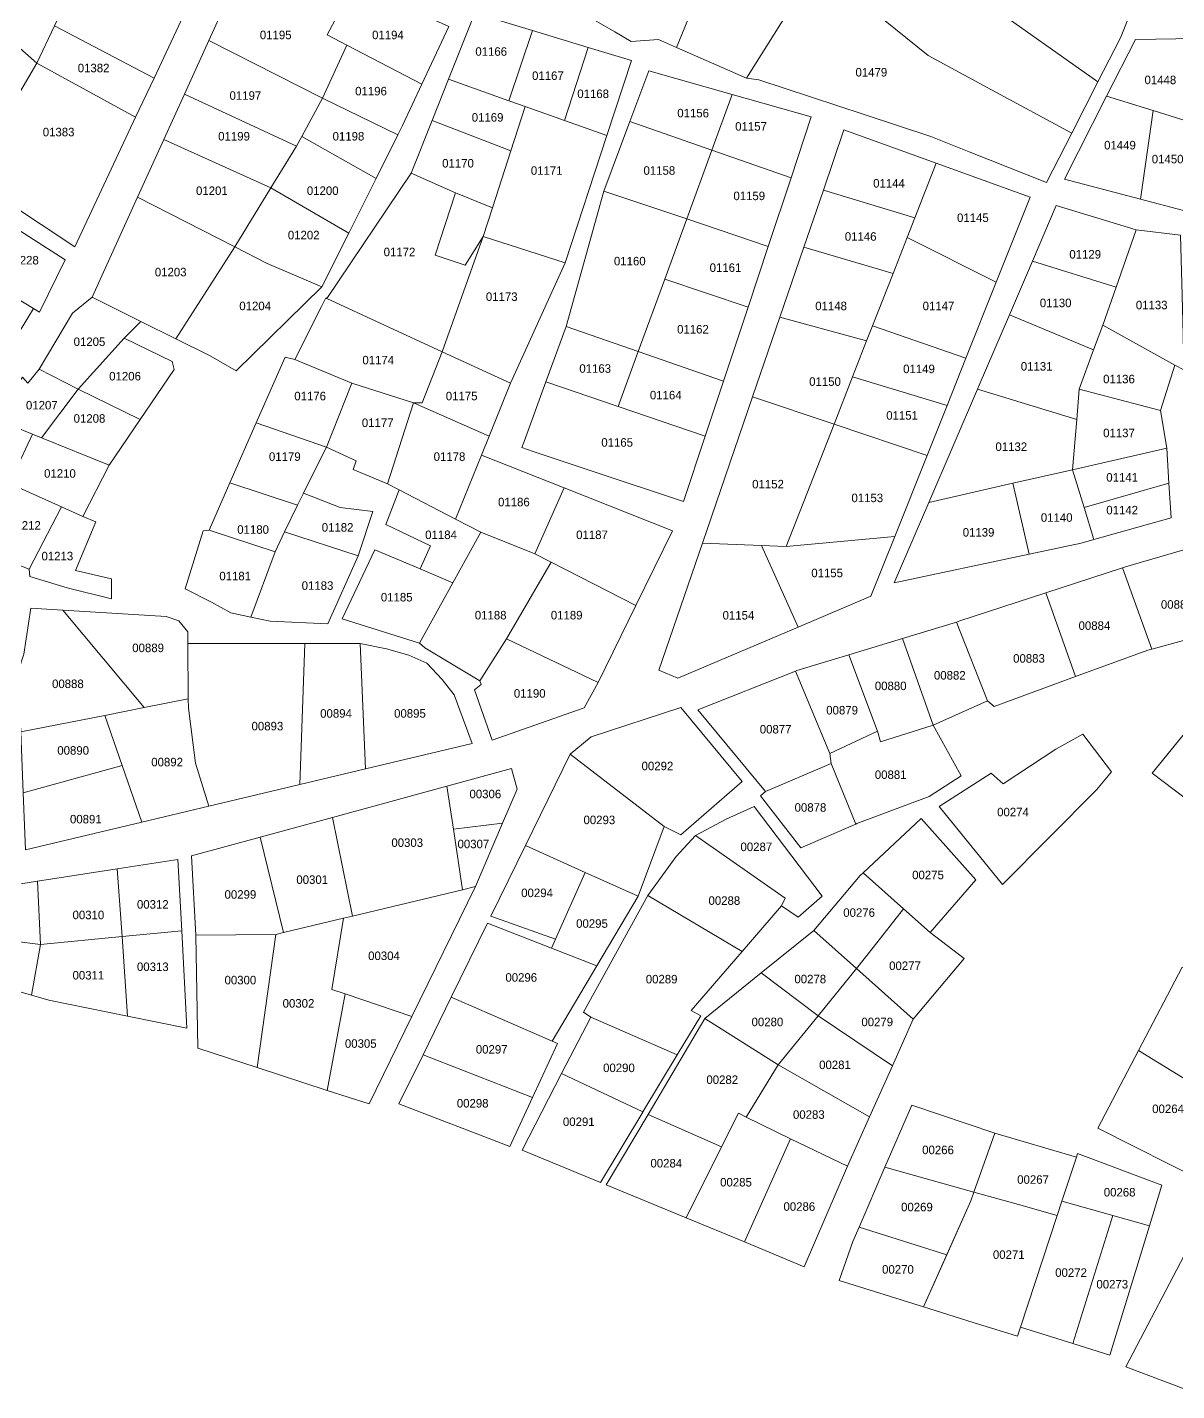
# Model space of a CAD drawing. Header units: metres. Extents: x 245225 to 248406, y 1633796 to 1637634.
# Drawn here: x 246328.6 to 246530.8, y 1634289.7 to 1634529.7 of the extents above; entities that cross this region are included whole.
import ezdxf
from ezdxf.enums import TextEntityAlignment as Align

# ---------------------------------------------------------------- set-up
doc = ezdxf.new("R2010")
doc.units = ezdxf.units.M
doc.header["$MEASUREMENT"] = 0
doc.layers.add('historique_numero_parcelle', color=7, linetype='Continuous')
doc.layers.add('LIMITES_PARCELLES', color=7, linetype='Continuous', lineweight=0, true_color=0xffffff)
doc.styles.add('Style-FANCY', font='FANCY.shx')

msp = doc.modelspace()

# ---------------------------------------------------------------- linework, layer by layer
at = {"layer": 'limites_parcelles', "flags": 128}
for points in [[(246343.295, 1634556.779), (246339.777, 1634543.219), (246333.384, 1634529.899), (246330.252, 1634523.375), (246323.211, 1634529.511), (246319.14, 1634533.059), (246325.331, 1634553.697), (246331.018, 1634564.505), (246343.295, 1634556.779)], [(246523.422, 1634533.958), (246520.935, 1634527.832), (246516.971, 1634520.065), (246497.222, 1634534.029), (246496.335, 1634535.101), (246483.152, 1634551.009), (246482.411, 1634551.644), (246492.882, 1634561.9), (246523.422, 1634533.958)], [(246449.433, 1634542.35), (246442.83, 1634526.122), (246439.655, 1634527.514), (246434.844, 1634527.189), (246431.952, 1634528.849), (246423.665, 1634533.603), (246425.812, 1634538.231), (246428.187, 1634543.349), (246430.127, 1634547.532), (246433.346, 1634554.471), (246441.482, 1634547.78), (246449.433, 1634542.35)], [(246516.971, 1634520.065), (246512.363, 1634511.036), (246498.257, 1634518.66), (246487.084, 1634524.698), (246471.703, 1634537.209), (246466.96, 1634539.474), (246478.975, 1634552.628), (246482.411, 1634551.644), (246483.152, 1634551.009), (246496.335, 1634535.101), (246497.222, 1634534.029), (246516.971, 1634520.065)], [(246466.96, 1634539.474), (246461.288, 1634530.51), (246455.106, 1634520.741), (246442.83, 1634526.122), (246449.433, 1634542.35), (246451.982, 1634548.614), (246454.536, 1634551.263), (246463.708, 1634542.559), (246466.96, 1634539.474)], [(246349.867, 1634539.44), (246358.186, 1634536.324), (246350.873, 1634520.738), (246333.384, 1634529.899), (246339.777, 1634543.219), (246349.867, 1634539.44)], [(246384.624, 1634534.572), (246381.344, 1634528.328), (246384.826, 1634526.518), (246380.497, 1634517.215), (246360.502, 1634527.315), (246367.018, 1634541.651), (246384.624, 1634534.572)], [(246512.363, 1634511.036), (246507.917, 1634502.326), (246494.343, 1634507.77), (246487.597, 1634510.475), (246475.833, 1634514.342), (246457.329, 1634520.424), (246455.106, 1634520.741), (246461.288, 1634530.51), (246466.96, 1634539.474), (246471.703, 1634537.209), (246487.084, 1634524.698), (246498.257, 1634518.66), (246512.363, 1634511.036)], [(246402.775, 1634529.829), (246398.019, 1634519.66), (246384.826, 1634526.518), (246381.344, 1634528.328), (246384.624, 1634534.572), (246386.229, 1634537.302), (246402.775, 1634529.829)], [(246427.267, 1634526.118), (246423.1, 1634513.262), (246416.158, 1634515.7), (246413.323, 1634516.716), (246417.448, 1634529.092), (246427.267, 1634526.118)], [(246533.966, 1634512.729), (246526.679, 1634514.999), (246518.502, 1634517.546), (246523.563, 1634527.497), (246534.294, 1634527.717), (246533.966, 1634512.729)], [(246380.497, 1634517.215), (246376.862, 1634510.453), (246375.946, 1634508.748), (246356.209, 1634517.871), (246360.502, 1634527.315), (246380.497, 1634517.215)], [(246393.798, 1634510.749), (246380.497, 1634517.215), (246384.826, 1634526.518), (246398.019, 1634519.66), (246394.603, 1634512.358), (246393.798, 1634510.749)], [(246347.637, 1634513.843), (246336.945, 1634491.057), (246325.092, 1634498.888), (246325.727, 1634499.841), (246319.153, 1634504.549), (246330.252, 1634523.375), (246347.637, 1634513.843)], [(246413.323, 1634516.716), (246416.158, 1634515.7), (246413.653, 1634507.91), (246399.819, 1634513.261), (246402.714, 1634520.516), (246413.323, 1634516.716)], [(246423.1, 1634513.262), (246430.563, 1634510.64), (246423.231, 1634488.228), (246408.811, 1634492.858), (246410.437, 1634497.912), (246413.653, 1634507.91), (246416.158, 1634515.7), (246423.1, 1634513.262)], [(246413.653, 1634507.91), (246410.437, 1634497.912), (246404.244, 1634500.4), (246403.916, 1634500.531), (246396.111, 1634503.971), (246399.819, 1634513.261), (246413.653, 1634507.91)], [(246385.135, 1634493.421), (246371.447, 1634501.419), (246375.946, 1634508.748), (246376.862, 1634510.453), (246389.944, 1634503.041), (246385.135, 1634493.421)], [(246403.916, 1634500.531), (246400.344, 1634489.551), (246405.636, 1634487.831), (246408.811, 1634492.858), (246401.601, 1634472.567), (246381.282, 1634481.958), (246396.111, 1634503.971), (246403.916, 1634500.531)], [(246499.093, 1634484.84), (246483.401, 1634492.664), (246484.749, 1634496.105), (246488.524, 1634505.744), (246505.06, 1634499.787), (246499.093, 1634484.84)], [(246385.135, 1634493.421), (246380.421, 1634483.995), (246370.79, 1634488.122), (246365.079, 1634491.044), (246371.447, 1634501.419), (246385.135, 1634493.421)], [(246365.079, 1634491.044), (246354.707, 1634474.839), (246348.547, 1634477.918), (246339.993, 1634482.196), (246347.988, 1634499.786), (246365.079, 1634491.044)], [(246410.437, 1634497.912), (246408.811, 1634492.858), (246405.636, 1634487.831), (246400.344, 1634489.551), (246403.916, 1634500.531), (246404.244, 1634500.4), (246410.437, 1634497.912)], [(246444.621, 1634495.931), (246440.738, 1634485.314), (246436.088, 1634472.601), (246423.416, 1634477.023), (246430.031, 1634500.836), (246444.621, 1634495.931)], [(246484.749, 1634496.105), (246483.401, 1634492.664), (246480.927, 1634486.347), (246465.211, 1634490.962), (246468.659, 1634501.028), (246484.749, 1634496.105)], [(246318.985, 1634486.616), (246324.894, 1634495.371), (246335.252, 1634488.728), (246330.701, 1634479.521), (246329.642, 1634480.156), (246318.985, 1634486.616)], [(246531.521, 1634493.099), (246531.782, 1634482.466), (246531.952, 1634475.52), (246532.103, 1634469.385), (246530.515, 1634470.179), (246517.82, 1634477.243), (246520.162, 1634483.925), (246523.689, 1634493.992), (246531.521, 1634493.099)], [(246318.985, 1634486.616), (246329.642, 1634480.156), (246323.948, 1634470.793), (246313.367, 1634478.299), (246301.91, 1634486.426), (246307.518, 1634493.568), (246318.985, 1634486.616)], [(246499.093, 1634484.84), (246493.733, 1634471.412), (246477.324, 1634477.147), (246480.927, 1634486.347), (246483.401, 1634492.664), (246499.093, 1634484.84)], [(246380.421, 1634483.995), (246365.315, 1634469.221), (246360.736, 1634471.824), (246354.707, 1634474.839), (246365.079, 1634491.044), (246370.79, 1634488.122), (246380.421, 1634483.995)], [(246480.927, 1634486.347), (246477.324, 1634477.147), (246476.274, 1634474.464), (246460.998, 1634478.665), (246465.211, 1634490.962), (246480.927, 1634486.347)], [(246520.162, 1634483.925), (246517.82, 1634477.243), (246516.227, 1634472.893), (246501.394, 1634479.074), (246505.452, 1634488.511), (246520.162, 1634483.925)], [(246345.641, 1634474.933), (246337.528, 1634465.992), (246330.689, 1634469.512), (246336.5, 1634479.338), (246339.993, 1634482.196), (246348.547, 1634477.918), (246345.641, 1634474.933)], [(246381.282, 1634481.958), (246401.601, 1634472.567), (246398.07, 1634463.586), (246396.548, 1634463.602), (246385.656, 1634467.019), (246375.659, 1634471.202), (246380.33, 1634480.545), (246381.083, 1634482.05), (246381.282, 1634481.958)], [(246476.274, 1634474.464), (246473.813, 1634468.18), (246470.533, 1634459.806), (246456.187, 1634464.619), (246460.998, 1634478.665), (246476.274, 1634474.464)], [(246493.733, 1634471.412), (246490.42, 1634463.114), (246473.813, 1634468.18), (246476.274, 1634474.464), (246477.324, 1634477.147), (246493.733, 1634471.412)], [(246516.227, 1634472.893), (246513.693, 1634465.972), (246513.25, 1634460.664), (246495.762, 1634465.977), (246496.067, 1634466.687), (246501.394, 1634479.074), (246516.227, 1634472.893)], [(246530.515, 1634470.179), (246527.977, 1634462.224), (246513.693, 1634465.972), (246516.227, 1634472.893), (246517.82, 1634477.243), (246530.515, 1634470.179)], [(246348.452, 1634460.641), (246337.528, 1634465.992), (246345.641, 1634474.933), (246354.069, 1634470.871), (246354.413, 1634469.416), (246348.452, 1634460.641)], [(246409.839, 1634457.732), (246396.548, 1634463.602), (246398.07, 1634463.586), (246401.601, 1634472.567), (246413.59, 1634467.027), (246409.839, 1634457.732)], [(246375.659, 1634471.202), (246385.656, 1634467.019), (246381.211, 1634455.748), (246368.874, 1634460.066), (246373.939, 1634471.599), (246375.659, 1634471.202)], [(246337.528, 1634465.992), (246331.085, 1634457.398), (246329.484, 1634458.045), (246323.409, 1634460.501), (246325.608, 1634464.347), (246324.962, 1634464.353), (246327.716, 1634468.12), (246328.669, 1634467.061), (246330.68, 1634469.496), (246330.689, 1634469.512), (246337.528, 1634465.992)], [(246396.548, 1634463.602), (246391.98, 1634449.332), (246385.927, 1634451.847), (246386.45, 1634453.366), (246381.211, 1634455.748), (246385.656, 1634467.019), (246396.548, 1634463.602)], [(246447.859, 1634457.716), (246444.036, 1634446.212), (246428.35, 1634451.441), (246417.587, 1634455.028), (246415.594, 1634455.693), (246416.008, 1634456.782), (246419.846, 1634467.269), (246432.554, 1634462.936), (246447.859, 1634457.716)], [(246513.25, 1634460.664), (246512.511, 1634451.804), (246502.006, 1634449.414), (246487.208, 1634446.048), (246495.762, 1634465.977), (246513.25, 1634460.664)], [(246527.977, 1634462.224), (246529.087, 1634455.574), (246512.511, 1634451.804), (246513.25, 1634460.664), (246513.693, 1634465.972), (246527.977, 1634462.224)], [(246409.839, 1634457.732), (246408.481, 1634454.361), (246403.95, 1634443.114), (246394.005, 1634448.28), (246391.98, 1634449.332), (246396.548, 1634463.602), (246409.839, 1634457.732)], [(246470.533, 1634459.806), (246462.112, 1634438.303), (246457.748, 1634438.478), (246447.375, 1634438.896), (246456.187, 1634464.619), (246470.533, 1634459.806)], [(246329.484, 1634458.045), (246325.442, 1634449.352), (246318.473, 1634452.467), (246321.472, 1634457.113), (246323.409, 1634460.501), (246329.484, 1634458.045)], [(246331.085, 1634457.398), (246342.983, 1634452.589), (246338.326, 1634443.593), (246334.614, 1634445.252), (246325.442, 1634449.352), (246329.484, 1634458.045), (246331.085, 1634457.398)], [(246381.211, 1634455.748), (246380.076, 1634453.467), (246377.188, 1634447.667), (246376.15, 1634445.583), (246376.131, 1634445.588), (246364.239, 1634449.509), (246368.874, 1634460.066), (246381.211, 1634455.748)], [(246423.067, 1634448.595), (246417.883, 1634437.015), (246408.358, 1634440.825), (246403.95, 1634443.114), (246408.481, 1634454.361), (246423.067, 1634448.595)], [(246514.535, 1634445.151), (246516.245, 1634439.533), (246514.005, 1634438.905), (246504.849, 1634436.959), (246502.006, 1634449.414), (246512.511, 1634451.804), (246514.535, 1634445.151)], [(246334.614, 1634445.252), (246328.907, 1634434.279), (246326.049, 1634435.444), (246320.578, 1634438.298), (246325.442, 1634449.352), (246334.614, 1634445.252)], [(246376.131, 1634445.588), (246373.852, 1634440.846), (246372.163, 1634437.333), (246360.578, 1634441.172), (246364.239, 1634449.509), (246376.131, 1634445.588)], [(246403.95, 1634443.114), (246408.358, 1634440.825), (246403.454, 1634431.891), (246397.682, 1634434.343), (246399.52, 1634438.417), (246391.649, 1634442.188), (246394.005, 1634448.28), (246403.95, 1634443.114)], [(246435.666, 1634427.88), (246420.736, 1634435.544), (246417.883, 1634437.015), (246423.067, 1634448.595), (246442.136, 1634441.057), (246435.666, 1634427.88)], [(246377.188, 1634447.667), (246383.633, 1634445.183), (246389.384, 1634444.471), (246386.792, 1634436.675), (246373.852, 1634440.846), (246376.131, 1634445.588), (246376.15, 1634445.583), (246377.188, 1634447.667)], [(246335.574, 1634430.999), (246329.025, 1634433.004), (246328.907, 1634434.279), (246334.614, 1634445.252), (246338.326, 1634443.593), (246340.654, 1634442.64), (246337.056, 1634434.068), (246343.406, 1634432.586), (246343.406, 1634429.094), (246335.574, 1634430.999)], [(246372.163, 1634437.333), (246367.934, 1634425.875), (246364.414, 1634426.62), (246360.974, 1634428.472), (246356.344, 1634430.853), (246359.519, 1634441.04), (246360.578, 1634441.172), (246372.163, 1634437.333)], [(246367.934, 1634425.875), (246372.163, 1634437.333), (246373.852, 1634440.846), (246386.792, 1634436.675), (246381.463, 1634424.668), (246371.293, 1634425.165), (246367.934, 1634425.875)], [(246417.883, 1634437.015), (246420.736, 1634435.544), (246412.899, 1634422.056), (246408.203, 1634414.647), (246398.545, 1634420.468), (246397.619, 1634421.262), (246403.454, 1634431.891), (246408.358, 1634440.825), (246417.883, 1634437.015)], [(246457.748, 1634438.478), (246464.21, 1634424.093), (246443.044, 1634415.093), (246439.71, 1634416.521), (246447.375, 1634438.896), (246457.748, 1634438.478)], [(246464.21, 1634424.093), (246457.748, 1634438.478), (246462.112, 1634438.303), (246481.223, 1634440.076), (246477.016, 1634429.539), (246464.21, 1634424.093)], [(246397.682, 1634434.343), (246403.454, 1634431.891), (246397.619, 1634421.262), (246383.954, 1634425.59), (246389.759, 1634437.709), (246397.682, 1634434.343)], [(246539.108, 1634423.565), (246532.023, 1634421.747), (246526.478, 1634420.243), (246521.273, 1634434.536), (246521.811, 1634434.712), (246535.344, 1634438.622), (246539.108, 1634423.565)], [(246526.478, 1634420.243), (246525.779, 1634420.054), (246513.039, 1634415.392), (246507.795, 1634430.133), (246521.273, 1634434.536), (246526.478, 1634420.243)], [(246513.039, 1634415.392), (246498.739, 1634410.158), (246497.522, 1634411.111), (246492.067, 1634425.004), (246492.495, 1634425.134), (246507.795, 1634430.133), (246513.039, 1634415.392)], [(246334.807, 1634427.091), (246349.111, 1634409.929), (246342.198, 1634408.572), (246327.419, 1634405.671), (246326.989, 1634416.314), (246327.941, 1634419.33), (246329.211, 1634427.427), (246334.807, 1634427.091)], [(246349.111, 1634409.929), (246334.807, 1634427.091), (246353.024, 1634425.998), (246355.246, 1634425.204), (246356.834, 1634423.299), (246356.834, 1634421.235), (246356.91, 1634411.46), (246349.111, 1634409.929)], [(246408.203, 1634414.647), (246412.899, 1634422.056), (246429.039, 1634414.383), (246426.591, 1634409.885), (246410.385, 1634404.196), (246407.277, 1634413.06), (246408.467, 1634413.986), (246408.203, 1634414.647)], [(246487.997, 1634406.877), (246478.702, 1634403.887), (246478.172, 1634405.792), (246473.121, 1634419.239), (246482.568, 1634422.113), (246487.997, 1634406.877)], [(246376.543, 1634396.392), (246360.501, 1634392.568), (246358.192, 1634400.185), (246356.922, 1634409.869), (246356.91, 1634411.46), (246356.834, 1634421.235), (246377.401, 1634421.235), (246376.543, 1634396.392)], [(246388.096, 1634399.146), (246376.543, 1634396.392), (246377.401, 1634421.235), (246382.392, 1634421.235), (246387.155, 1634421.235), (246388.096, 1634399.146)], [(246388.096, 1634399.146), (246387.155, 1634421.235), (246391.759, 1634420.283), (246395.727, 1634419.172), (246398.903, 1634417.743), (246401.601, 1634414.885), (246403.665, 1634412.187), (246406.84, 1634403.614), (246388.096, 1634399.146)], [(246478.172, 1634405.792), (246469.812, 1634401.876), (246463.77, 1634416.375), (246463.972, 1634416.455), (246473.121, 1634419.239), (246478.172, 1634405.792)], [(246469.812, 1634401.876), (246470.023, 1634400.077), (246458.469, 1634395.183), (246446.563, 1634409.523), (246463.77, 1634416.375), (246469.812, 1634401.876)], [(246360.501, 1634392.568), (246348.744, 1634389.765), (246345.27, 1634399.746), (246342.198, 1634408.572), (246349.111, 1634409.929), (246356.91, 1634411.46), (246356.922, 1634409.869), (246358.192, 1634400.185), (246360.501, 1634392.568)], [(246440.635, 1634389.02), (246424.125, 1634401.773), (246427.829, 1634404.789), (246443.599, 1634409.975), (246454.394, 1634396.957), (246443.599, 1634387.538), (246440.635, 1634389.02)], [(246474.401, 1634389.454), (246470.023, 1634400.077), (246469.812, 1634401.876), (246478.172, 1634405.792), (246478.702, 1634403.887), (246487.997, 1634406.877), (246492.918, 1634397.934), (246487.256, 1634394.283), (246474.556, 1634389.521), (246474.401, 1634389.454)], [(246519.35, 1634398.649), (246516.704, 1634395.474), (246500.168, 1634378.805), (246489.055, 1634392.563), (246498.183, 1634398.384), (246500.3, 1634396.532), (246509.56, 1634402.618), (246514.323, 1634405.263), (246519.35, 1634398.649)], [(246440.635, 1634389.02), (246436.084, 1634376.743), (246426.767, 1634380.933), (246416.238, 1634385.667), (246424.125, 1634401.773), (246440.635, 1634389.02)], [(246412.219, 1634389.619), (246403.551, 1634388.573), (246402.414, 1634396.12), (246413.807, 1634399.233), (246414.759, 1634395.581), (246412.219, 1634389.619)], [(246474.401, 1634389.454), (246464.713, 1634385.287), (246457.622, 1634394.389), (246458.469, 1634395.183), (246470.023, 1634400.077), (246474.401, 1634389.454)], [(246403.551, 1634388.573), (246405.162, 1634377.887), (246385.802, 1634373.251), (246382.253, 1634390.611), (246402.414, 1634396.12), (246403.551, 1634388.573)], [(246461.273, 1634375.05), (246461.955, 1634376.39), (246446.139, 1634387.432), (246451.536, 1634390.29), (246456.51, 1634392.512), (246468.47, 1634376.743), (246464.236, 1634373.039), (246461.273, 1634375.05)], [(246385.802, 1634373.251), (246384.235, 1634372.876), (246373.651, 1634370.341), (246369.534, 1634387.136), (246382.253, 1634390.611), (246385.802, 1634373.251)], [(246487.434, 1634370.37), (246482.764, 1634374.526), (246475.655, 1634380.853), (246485.88, 1634390.447), (246495.476, 1634379.621), (246487.434, 1634370.37)], [(246373.651, 1634370.341), (246372.321, 1634370.023), (246358.244, 1634369.864), (246357.45, 1634383.834), (246369.534, 1634387.136), (246373.651, 1634370.341)], [(246461.273, 1634375.05), (246454.345, 1634367.013), (246437.778, 1634376.849), (246442.752, 1634383.728), (246446.139, 1634387.432), (246461.955, 1634376.39), (246461.273, 1634375.05)], [(246436.084, 1634376.743), (246428.803, 1634364.471), (246420.806, 1634367.596), (246421.518, 1634369.19), (246426.767, 1634380.933), (246436.084, 1634376.743)], [(246482.764, 1634374.526), (246477.446, 1634367.749), (246474.5, 1634363.995), (246466.962, 1634370.735), (246475.164, 1634380.393), (246475.655, 1634380.853), (246482.764, 1634374.526)], [(246330.887, 1634368.276), (246329.331, 1634359.317), (246318.715, 1634362.403), (246315.296, 1634363.32), (246305.698, 1634365.895), (246297.654, 1634370.023), (246304.269, 1634375.314), (246317.427, 1634377.357), (246316.917, 1634370.023), (246330.887, 1634368.276)], [(246396.271, 1634355.591), (246384.497, 1634359.553), (246382.164, 1634360.339), (246384.235, 1634372.876), (246385.802, 1634373.251), (246405.162, 1634377.887), (246407.457, 1634378.436), (246396.271, 1634355.591)], [(246447.091, 1634355.682), (246442.961, 1634348.83), (246427.724, 1634355.471), (246426.454, 1634356.317), (246430.507, 1634363.667), (246437.778, 1634376.849), (246454.345, 1634367.013), (246445.398, 1634356.635), (246447.091, 1634355.682)], [(246487.434, 1634370.37), (246493.413, 1634365.807), (246484.457, 1634355.091), (246474.5, 1634363.995), (246477.446, 1634367.749), (246482.764, 1634374.526), (246487.434, 1634370.37)], [(246384.497, 1634359.553), (246381.366, 1634342.578), (246368.998, 1634346.615), (246372.321, 1634370.023), (246373.651, 1634370.341), (246384.235, 1634372.876), (246382.164, 1634360.339), (246384.497, 1634359.553)], [(246428.803, 1634364.471), (246420.95, 1634351.237), (246414.483, 1634354.06), (246403.177, 1634358.994), (246409.544, 1634371.997), (246420.806, 1634367.596), (246428.803, 1634364.471)], [(246346.23, 1634355.625), (246332.368, 1634358.434), (246329.331, 1634359.317), (246330.887, 1634368.276), (246345.246, 1634369.658), (246346.23, 1634355.625)], [(246550.703, 1634356.977), (246541.952, 1634338.687), (246533.402, 1634343.904), (246524.105, 1634349.577), (246531.785, 1634364.253), (246533.505, 1634364.121), (246540.645, 1634361.268), (246550.804, 1634357.209), (246550.703, 1634356.977)], [(246417.495, 1634341.332), (246398.212, 1634348.855), (246403.177, 1634358.994), (246414.483, 1634354.06), (246420.95, 1634351.237), (246421.903, 1634350.814), (246417.495, 1634341.332)], [(246437.804, 1634338.346), (246447.825, 1634355.219), (246460.733, 1634347.082), (246455.075, 1634337.84), (246453.726, 1634338.554), (246450.757, 1634332.617), (246437.804, 1634338.346)], [(246533.402, 1634343.904), (246541.952, 1634338.687), (246536.019, 1634326.285), (246516.969, 1634335.942), (246524.105, 1634349.577), (246533.402, 1634343.904)], [(246436.899, 1634338.774), (246436.886, 1634338.752), (246429.43, 1634326.385), (246415.659, 1634332.081), (246422.596, 1634345.529), (246436.899, 1634338.774)], [(246476.806, 1634337.944), (246472.915, 1634329.224), (246462.903, 1634334.059), (246455.075, 1634337.84), (246460.733, 1634347.082), (246476.806, 1634337.944)], [(246455.075, 1634337.84), (246462.903, 1634334.059), (246454.755, 1634315.909), (246444.52, 1634320.143), (246450.757, 1634332.617), (246453.726, 1634338.554), (246455.075, 1634337.84)], [(246513.188, 1634330.809), (246510.638, 1634323.06), (246509.813, 1634320.551), (246502.975, 1634322.474), (246495.166, 1634324.669), (246498.845, 1634335.016), (246513.188, 1634330.809)], [(246526.032, 1634318.742), (246519.629, 1634320.538), (246510.638, 1634323.06), (246513.188, 1634330.809), (246513.397, 1634331.445), (246528.213, 1634325.888), (246526.032, 1634318.742)], [(246495.166, 1634324.669), (246494.611, 1634323.11), (246490.376, 1634313.643), (246474.945, 1634318.526), (246479.484, 1634329.055), (246495.166, 1634324.669)], [(246503.343, 1634300.885), (246502.813, 1634299.298), (246495.012, 1634301.733), (246486.269, 1634304.463), (246494.611, 1634323.11), (246495.166, 1634324.669), (246502.975, 1634322.474), (246509.813, 1634320.551), (246503.343, 1634300.885)], [(246519.629, 1634320.538), (246512.573, 1634298.015), (246503.343, 1634300.885), (246509.813, 1634320.551), (246510.638, 1634323.06), (246519.629, 1634320.538)], [(246490.376, 1634313.643), (246486.269, 1634304.463), (246478.595, 1634306.859), (246471.46, 1634309.087), (246473.841, 1634315.966), (246474.945, 1634318.526), (246490.376, 1634313.643)], [(246555.839, 1634308.153), (246555.551, 1634307.598), (246541.475, 1634286.537), (246521.896, 1634293.945), (246533.448, 1634315.976), (246555.839, 1634308.153)]]:
    msp.add_lwpolyline(points, close=True, dxfattribs=at)
at = {"layer": 'limites_parcelles'}
for points in [[(246350.873, 1634520.738), (246347.637, 1634513.843), (246330.252, 1634523.375), (246333.384, 1634529.899)], [(246417.448, 1634529.092), (246413.323, 1634516.716), (246402.714, 1634520.516), (246407.356, 1634532.149)], [(246310.063, 1634511.059), (246323.211, 1634529.511), (246330.252, 1634523.375), (246319.153, 1634504.549)], [(246430.563, 1634510.64), (246423.1, 1634513.262), (246427.267, 1634526.118), (246434.873, 1634523.815)], [(246452.64, 1634517.859), (246449.049, 1634508.038), (246434.62, 1634513.073), (246437.968, 1634522.002)], [(246371.447, 1634501.419), (246352.582, 1634509.892), (246356.209, 1634517.871), (246375.946, 1634508.748)], [(246462.97, 1634503.18), (246449.049, 1634508.038), (246452.64, 1634517.859), (246466.543, 1634513.932)], [(246393.798, 1634510.749), (246389.944, 1634503.041), (246376.862, 1634510.453), (246380.497, 1634517.215)], [(246526.679, 1634514.999), (246524.463, 1634499.427), (246511.075, 1634502.943), (246518.502, 1634517.546)], [(246449.049, 1634508.038), (246444.621, 1634495.931), (246430.031, 1634500.836), (246434.62, 1634513.073)], [(246533.966, 1634512.729), (246532.03, 1634497.44), (246524.463, 1634499.427), (246526.679, 1634514.999)], [(246484.749, 1634496.105), (246468.659, 1634501.028), (246472.279, 1634511.597), (246488.524, 1634505.744)], [(246371.447, 1634501.419), (246365.079, 1634491.044), (246347.988, 1634499.786), (246352.582, 1634509.892)], [(246462.97, 1634503.18), (246458.958, 1634491.111), (246444.621, 1634495.931), (246449.049, 1634508.038)], [(246523.689, 1634493.992), (246520.162, 1634483.925), (246505.452, 1634488.511), (246509.653, 1634498.278)], [(246458.958, 1634491.111), (246455.407, 1634480.425), (246440.738, 1634485.314), (246444.621, 1634495.931)], [(246423.231, 1634488.228), (246413.59, 1634467.027), (246401.601, 1634472.567), (246408.811, 1634492.858)], [(246455.407, 1634480.425), (246451.069, 1634467.374), (246436.088, 1634472.601), (246440.738, 1634485.314)], [(246436.088, 1634472.601), (246432.554, 1634462.936), (246419.846, 1634467.269), (246423.416, 1634477.023)], [(246451.069, 1634467.374), (246447.859, 1634457.716), (246432.554, 1634462.936), (246436.088, 1634472.601)], [(246490.42, 1634463.114), (246486.907, 1634454.313), (246470.533, 1634459.806), (246473.813, 1634468.18)], [(246348.452, 1634460.641), (246342.983, 1634452.589), (246331.085, 1634457.398), (246337.528, 1634465.992)], [(246486.907, 1634454.313), (246481.223, 1634440.076), (246462.112, 1634438.303), (246470.533, 1634459.806)], [(246529.484, 1634449.457), (246514.535, 1634445.151), (246512.511, 1634451.804), (246529.087, 1634455.574)], [(246504.849, 1634436.959), (246481.144, 1634431.92), (246487.208, 1634446.048), (246502.006, 1634449.414)], [(246514.535, 1634445.151), (246529.484, 1634449.457), (246529.88, 1634443.35), (246516.245, 1634439.533)], [(246435.666, 1634427.88), (246429.039, 1634414.383), (246412.899, 1634422.056), (246420.736, 1634435.544)], [(246497.522, 1634411.111), (246487.997, 1634406.877), (246482.568, 1634422.113), (246492.067, 1634425.004)], [(246548.719, 1634403.808), (246539.855, 1634388.33), (246526.494, 1634398.384), (246537.077, 1634411.349)], [(246345.27, 1634399.746), (246327.853, 1634394.924), (246327.419, 1634405.671), (246342.198, 1634408.572)], [(246327.853, 1634394.924), (246345.27, 1634399.746), (246348.744, 1634389.765), (246328.259, 1634384.882)], [(246403.551, 1634388.573), (246412.219, 1634389.619), (246407.457, 1634378.436), (246405.162, 1634377.887)], [(246421.518, 1634369.19), (246410.156, 1634373.246), (246416.238, 1634385.667), (246426.767, 1634380.933)], [(246345.246, 1634369.658), (246330.887, 1634368.276), (246330.39, 1634379.369), (246344.413, 1634381.545)], [(246355.739, 1634370.668), (246345.246, 1634369.658), (246344.413, 1634381.545), (246355.069, 1634383.199)], [(246330.887, 1634368.276), (246316.917, 1634370.023), (246317.427, 1634377.357), (246330.39, 1634379.369)], [(246346.23, 1634355.625), (246345.246, 1634369.658), (246355.739, 1634370.668), (246356.656, 1634353.513)], [(246368.998, 1634346.615), (246358.561, 1634350.02), (246358.244, 1634369.864), (246372.321, 1634370.023)], [(246467.736, 1634355.685), (246457.71, 1634363.233), (246466.962, 1634370.735), (246474.5, 1634363.995)], [(246467.736, 1634355.685), (246460.733, 1634347.082), (246447.825, 1634355.219), (246457.71, 1634363.233)], [(246480.809, 1634346.914), (246467.736, 1634355.685), (246474.5, 1634363.995), (246484.457, 1634355.091)], [(246396.271, 1634355.591), (246388.724, 1634340.178), (246381.366, 1634342.578), (246384.497, 1634359.553)], [(246436.899, 1634338.774), (246422.596, 1634345.529), (246427.724, 1634355.471), (246442.961, 1634348.83)], [(246480.809, 1634346.914), (246476.806, 1634337.944), (246460.733, 1634347.082), (246467.736, 1634355.685)], [(246417.495, 1634341.332), (246413.489, 1634332.716), (246393.963, 1634340.178), (246398.212, 1634348.855)], [(246430.449, 1634325.963), (246437.804, 1634338.346), (246450.757, 1634332.617), (246444.52, 1634320.143)], [(246495.166, 1634324.669), (246479.484, 1634329.055), (246484.201, 1634339.995), (246498.845, 1634335.016)], [(246454.755, 1634315.909), (246462.903, 1634334.059), (246472.915, 1634329.224), (246465.295, 1634311.55)], [(246526.032, 1634318.742), (246519.085, 1634295.99), (246512.573, 1634298.015), (246519.629, 1634320.538)]]:
    msp.add_3dface(points, dxfattribs=at)

# ---------------------------------------------------------------- texts
at = {"layer": 'historique_numero_parcelle', "style": 'Style-FANCY'}
for s, p in [('01195', (246372.28735, 1634528.317682)), ('01194', (246392.033249, 1634528.317682)), ('01166', (246410.2083, 1634525.402045)), ('01382', (246340.240224, 1634522.498704)), ('01167', (246420.18741, 1634521.149035)), ('01479', (246477.104646, 1634521.753181)), ('01448', (246527.970572, 1634520.40418)), ('01197', (246366.952773, 1634517.658576)), ('01196', (246389.060748, 1634518.429435)), ('01168', (246428.149466, 1634517.959278)), ('01169', (246409.571336, 1634513.812593)), ('01156', (246445.745609, 1634514.563515)), ('01383', (246334.082901, 1634511.228228)), ('01199', (246364.954676, 1634510.489217)), ('01198', (246385.091095, 1634510.489217)), ('01157', (246455.937041, 1634512.22436)), ('01449', (246520.857802, 1634508.921053)), ('01170', (246404.369459, 1634505.731874)), ('01450', (246529.244501, 1634506.475572)), ('01171', (246419.975089, 1634504.455971)), ('01158', (246439.800608, 1634504.462617)), ('01201', (246361.053269, 1634500.91235)), ('01200', (246380.560306, 1634500.91235)), ('01144', (246480.214676, 1634502.208189)), ('01159', (246455.618559, 1634499.996956)), ('01145', (246494.97102, 1634496.14765)), ('01202', (246377.216242, 1634493.097445)), ('01146', (246475.225121, 1634492.851567)), ('01228', (246327.805051, 1634488.678301)), ('01172', (246394.071867, 1634490.128644)), ('01160', (246434.598731, 1634488.51383)), ('01129', (246514.737238, 1634489.718711)), ('01203', (246353.807798, 1634486.585023)), ('01161', (246451.438479, 1634487.370833)), ('01173', (246412.066113, 1634482.260576)), ('01130', (246509.535362, 1634481.159528)), ('01204', (246368.670302, 1634480.630809)), ('01148', (246470.023245, 1634480.624164)), ('01147', (246488.919857, 1634480.624164)), ('01133', (246526.44146, 1634480.78739)), ('01162', (246445.705799, 1634476.525658)), ('01205', (246339.515908, 1634474.324393)), ('01174', (246390.329701, 1634471.096425)), ('01163', (246428.507759, 1634469.614517)), ('01149', (246485.489538, 1634469.546402)), ('01131', (246506.191298, 1634469.995377)), ('01206', (246345.779392, 1634468.263854)), ('01150', (246468.955002, 1634467.313572)), ('01136', (246520.68224, 1634467.762547)), ('01176', (246378.346807, 1634464.770073)), ('01175', (246405.006424, 1634464.770073)), ('01164', (246440.928566, 1634464.936206)), ('01207', (246331.129209, 1634463.160242)), ('01208', (246339.515908, 1634460.821087)), ('01177', (246390.23681, 1634460.071826)), ('01151', (246482.517037, 1634461.359358)), ('01137', (246520.68224, 1634458.273019)), ('01165', (246432.375991, 1634456.602965)), ('01132', (246501.732547, 1634455.85412)), ('01179', (246373.888055, 1634454.117612)), ('01178', (246402.869939, 1634454.117612)), ('01210', (246334.314031, 1634451.145489)), ('01141', (246521.239584, 1634450.458113)), ('01152', (246458.922812, 1634449.264862)), ('01186', (246414.202598, 1634446.116638)), ('01153', (246476.386254, 1634446.845962)), ('01140', (246509.721143, 1634443.387484)), ('01142', (246521.239584, 1634444.689969)), ('01212', (246328.156708, 1634442.001518)), ('01180', (246368.314616, 1634441.278839)), ('01182', (246383.177121, 1634441.650977)), ('01184', (246401.383688, 1634440.348493)), ('01187', (246427.950415, 1634440.348493)), ('01139', (246495.973326, 1634440.782516)), ('01213', (246333.862848, 1634436.605512)), ('01155', (246469.326565, 1634433.63505)), ('01181', (246365.156334, 1634433.091795)), ('01183', (246379.647276, 1634431.417172)), ('01185', (246393.580874, 1634429.370411)), ('01188', (246410.11541, 1634426.207235)), ('01189', (246423.491663, 1634426.207235)), ('01154', (246453.720935, 1634426.192283)), ('00885', (246530.855247, 1634428.089287)), ('00884', (246516.364305, 1634424.367903)), ('00889', (246349.83459, 1634420.450483)), ('00883', (246504.845865, 1634418.599759)), ('00888', (246335.715211, 1634414.12413)), ('00882', (246490.912267, 1634415.622652)), ('01190', (246416.989318, 1634412.438116)), ('00880', (246480.508514, 1634413.76196)), ('00879', (246471.962574, 1634409.482369)), ('00894', (246382.903662, 1634408.914193)), ('00895', (246395.908353, 1634408.914193)), ('00893', (246370.827877, 1634406.681363)), ('00877', (246460.258352, 1634406.133124)), ('00890', (246336.644117, 1634402.401772)), ('00892', (246353.178653, 1634400.355011)), ('00292', (246439.462902, 1634399.665331)), ('00881', (246480.508514, 1634398.132149)), ('00306', (246409.179248, 1634394.734285)), ('00878', (246466.389135, 1634392.364004)), ('00891', (246338.873493, 1634390.307275)), ('00293', (246429.244491, 1634390.175395)), ('00274', (246502.03408, 1634391.557682)), ('00303', (246395.430841, 1634386.174735)), ('00307', (246407.0749, 1634385.939291)), ('00287', (246456.867377, 1634385.437072)), ('00275', (246487.078042, 1634380.48609)), ('00301', (246378.709805, 1634379.662034)), ('00299', (246366.076134, 1634377.056954)), ('00294', (246418.282923, 1634377.336069)), ('00288', (246451.240616, 1634375.973719)), ('00310', (246339.326268, 1634373.445537)), ('00312', (246350.659415, 1634375.306309)), ('00276', (246474.955291, 1634373.867059)), ('00295', (246427.943966, 1634371.939831)), ('00304', (246391.343477, 1634366.264477)), ('00313', (246350.659415, 1634364.327756)), ('00277', (246483.023854, 1634364.510035)), ('00311', (246339.326268, 1634362.839138)), ('00300', (246366.076134, 1634361.984702)), ('00296', (246415.496084, 1634362.449895)), ('00289', (246440.199424, 1634362.150843)), ('00278', (246466.355901, 1634362.170779)), ('00302', (246376.294545, 1634357.891004)), ('00280', (246458.818164, 1634354.621363)), ('00279', (246478.14025, 1634354.621363)), ('00305', (246387.256113, 1634350.820072)), ('00297', (246410.293984, 1634349.796647)), ('00281', (246470.708679, 1634347.071946)), ('00290', (246432.681593, 1634346.540297)), ('00282', (246450.869037, 1634344.46022)), ('00298', (246406.949777, 1634340.306711)), ('00283', (246466.103759, 1634338.319673)), ('00264', (246529.321881, 1634339.328145)), ('00291', (246425.6216, 1634337.050361)), ('00266', (246488.84304, 1634332.094394)), ('00284', (246441.022205, 1634329.760123)), ('00285', (246453.284298, 1634326.410733)), ('00267', (246505.564076, 1634326.884233)), ('00268', (246520.798797, 1634324.651307)), ('00286', (246464.431655, 1634322.130958)), ('00269', (246485.127254, 1634322.046227)), ('00271', (246501.290922, 1634313.672754)), ('00270', (246481.783047, 1634311.067673)), ('00272', (246512.25249, 1634310.509442)), ('00273', (246519.498272, 1634308.462593))]:
    msp.add_text(s, height=1.499994, dxfattribs=at).set_placement(p, align=Align.MIDDLE_CENTER)

doc.saveas('drawing.dxf')
